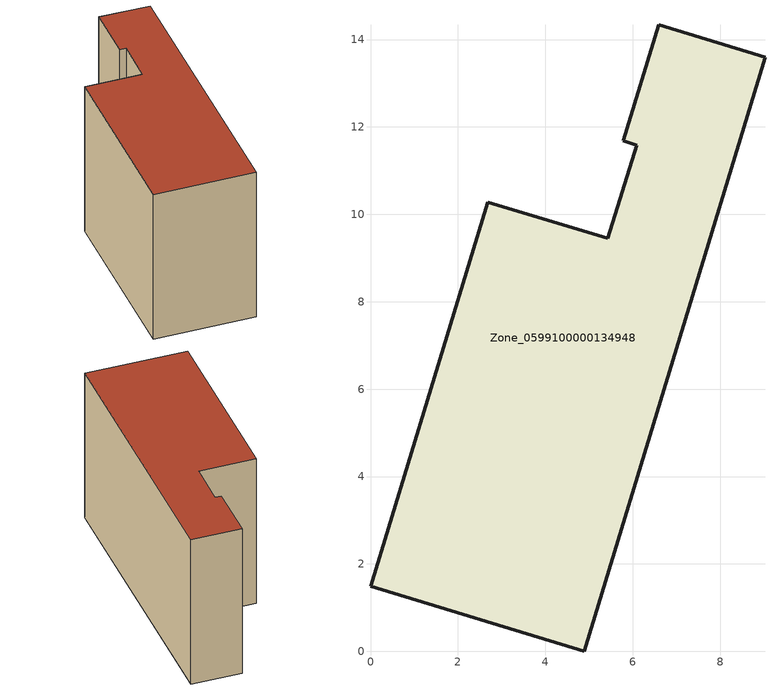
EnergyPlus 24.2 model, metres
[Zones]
Zone_0599100000134948
 floor ground (C_G): 0,1.49 2.69,10.28 5.43,9.45 6.09,11.58 5.79,11.68 6.6,14.34 9.03,13.6 4.89,0 z0
 wall outside (C_F): 2.69,10.28 0,1.49 4.89,0 9.03,13.6 6.6,14.34 5.79,11.68 6.09,11.58 5.43,9.45 2.69,10.28 z0:8.23
 roof outside (C_R): 6.09,11.58 5.43,9.45 2.69,10.28 0,1.49 4.89,0 9.03,13.6 6.6,14.34 5.79,11.68 z8.23
[BUILDING]
Pand.0599100000134948: North Axis=0; Terrain=City; Loads Convergence Tolerance Value=0.04; Temperature Convergence Tolerance Value=0.4; Solar Distribution=FullExterior; Maximum Number of Warmup Days=25; Minimum Number of Warmup Days=1
[Site:Location]
Rotterdam.The.Hague.AP_ZH_NLD Design_Conditions: Latitude=51.96; Longitude=4.45; Time Zone=1; Elevation=-4.5
[SITE:GROUNDTEMPERATURE:BUILDINGSURFACE]
18, 18, 18, 18, 18, 18, 18, 18, 18, 18, 18, 18
[MATERIAL] Thermal Absorptance=0.9; Solar Absorptance=0.7; Visible Absorptance=0.7
Name | Roughness | Thickness | Conductivity | Density | Specific Heat
G.TI.1975-1991 | MediumSmooth | 0.15 | 0.288461 | 540 | 1210
F.TI.1975-1991 | Rough | 0.3 | 0.230769 | 1920 | 840
R.TI.1975-1991 | MediumRough | 0.2 | 0.153846 | 1500 | 1000
[CONSTRUCTION]
C_G: G.TI.1975-1991
C_F: F.TI.1975-1991
C_R: R.TI.1975-1991
[ZONE]
Zone_0599100000134948: Type=1; Multiplier=1; Ceiling Height=Autocalculate; Volume=Autocalculate; Floor Area=autocalculate; Part of Total Floor Area=Yes
[ZONEINFILTRATION:DESIGNFLOWRATE]
Infil_Zone_0599100000134948: Zone or ZoneList or Space or SpaceList=Zone_0599100000134948; Schedule=AlwaysOn; Design Flow Rate Calculation Method=Flow/Area; Flow Rate per Floor Area=0.003; Constant Term Coefficient=1; Temperature Term Coefficient=0; Velocity Term Coefficient=0; Velocity Squared Term Coefficient=0
[HVACTEMPLATE:ZONE:IDEALLOADSAIRSYSTEM]
Zone_0599100000134948: Maximum Heating Supply Air Temperature=50; Minimum Cooling Supply Air Temperature=13; Maximum Heating Supply Air Humidity Ratio=0.0156; Minimum Cooling Supply Air Humidity Ratio=0.0077; Heating Limit=NoLimit; Cooling Limit=NoLimit; Dehumidification Control Type=ConstantSensibleHeatRatio; Cooling Sensible Heat Ratio=0.7; Dehumidification Setpoint=60; Humidification Control Type=None; Humidification Setpoint=30; Outdoor Air Method=None; Outdoor Air Flow Rate per Person=0.00944; Outdoor Air Flow Rate per Zone Floor Area=0; Outdoor Air Flow Rate per Zone=0; Demand Controlled Ventilation Type=None; Outdoor Air Economizer Type=NoEconomizer; Heat Recovery Type=None; Sensible Heat Recovery Effectiveness=0.7; Latent Heat Recovery Effectiveness=0.65
[ZONECONTROL:THERMOSTAT]
ThermostatControl_Zone_0599100000134948: Zone or ZoneList=Zone_0599100000134948; Control Type Schedule=DualSetpointControlType; Control 1=Thermostat_Zone_0599100000134948; Temperature Difference Between Cutout And Setpoint=0
[THERMOSTATSETPOINT:DUALSETPOINT]
Thermostat_Zone_0599100000134948: Heating Setpoint Temperature Schedule=HeatingSetpoint_Zone_0599100000134948; Cooling Setpoint Temperature Schedule=CoolingSetpoint_Zone_0599100000134948
[SCHEDULE:COMPACT]
HeatingSetpoint_Zone_0599100000134948: Through: 12/31, For: AllDays, Until: 24:00, 21
CoolingSetpoint_Zone_0599100000134948: Through: 12/31, For: AllDays, Until: 24:00, 24
DualSetpointControlType: Through: 12/31, For: AllDays, Until: 24:00, 4
AlwaysOn: Through: 12/31, For: AllDays, Until: 24:00, 1
